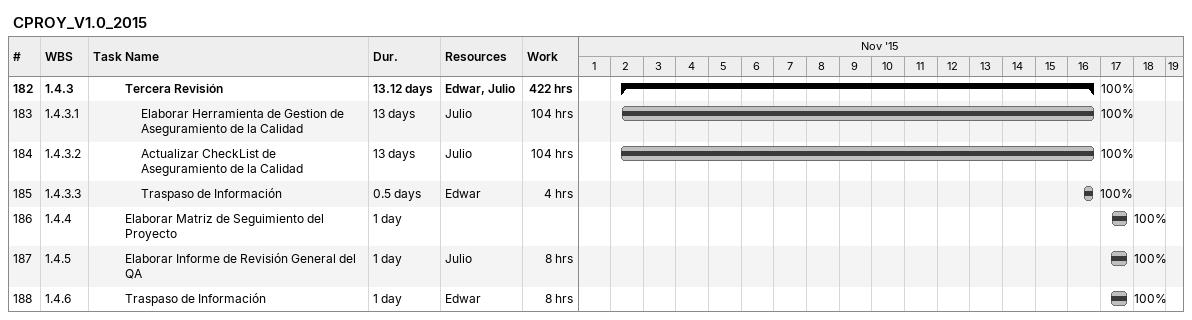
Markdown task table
CPROY_V1.0_2015

| ID | WBS | Task | Duration | Start | Finish | Resources | % complete | Work (h) |
|---|---|---|---|---|---|---|---|---|
| 182 | 1.4.3 | **Tercera Revisión** | 13.12d | 2015-11-02 | 2015-11-16 | Edwar, Julio | 100 | 422 |
| 183 | 1.4.3.1 | Elaborar Herramienta de Gestion de Aseguramiento de la Calidad | 13d | 2015-11-02 | 2015-11-16 | Julio | 100 | 104 |
| 184 | 1.4.3.2 | Actualizar CheckList de Aseguramiento de la Calidad | 13d | 2015-11-02 | 2015-11-16 | Julio | 100 | 104 |
| 185 | 1.4.3.3 | Traspaso de Información | 0.5d | 2015-11-16 | 2015-11-16 | Edwar | 100 | 4 |
| 186 | 1.4.4 | Elaborar Matriz de Seguimiento del Proyecto | 1d | 2015-11-17 | 2015-11-17 |  | 100 |  |
| 187 | 1.4.5 | Elaborar Informe de Revisión General del QA | 1d | 2015-11-17 | 2015-11-17 | Julio | 100 | 8 |
| 188 | 1.4.6 | Traspaso de Información | 1d | 2015-11-17 | 2015-11-17 | Edwar | 100 | 8 |
